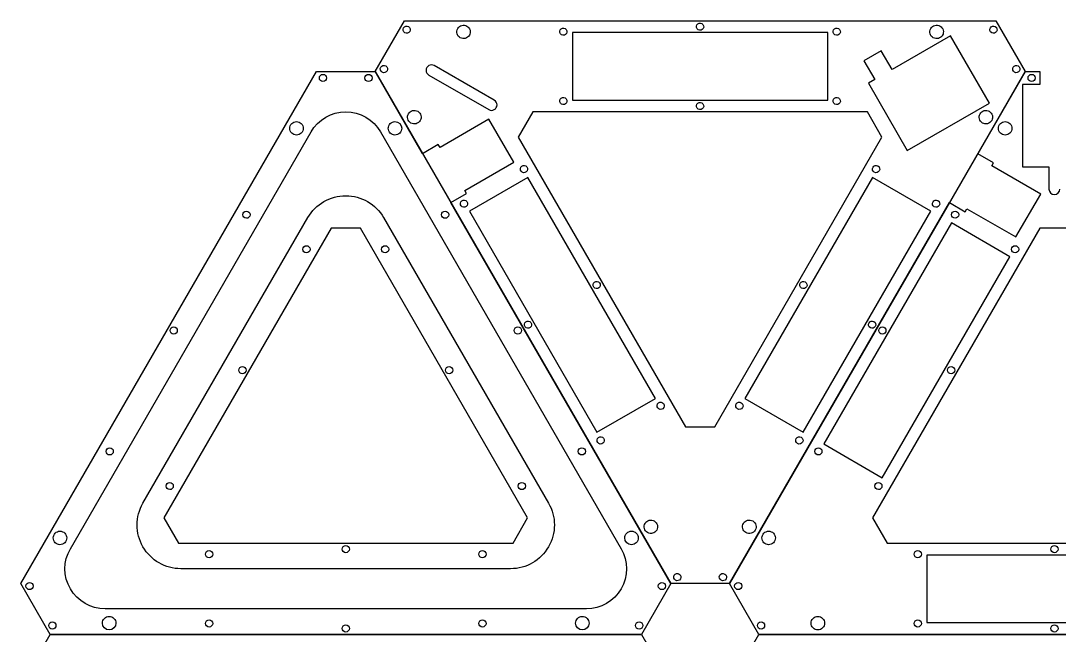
# Model space of a CAD drawing. Extents: x -29 to 538, y 574 to 910.
# Drawn here: x -28.8 to 256, y 741.8 to 910.3 of the extents above; entities that cross this region are included whole.
import ezdxf

# ---------------------------------------------------------------- set-up
doc = ezdxf.new("R2010")
doc.units = 0
doc.layers.get('0').update_dxf_attribs({"linetype": 'CONTINUOUS'})

msp = doc.modelspace()

# ---------------------------------------------------------------- linework, layer by layer
at = {"color": 7}
for p, q in [((68.395292, 896.369014), (76.445292, 910.312023)), ((76.445292, 910.312023), (238.597833, 910.312022)), ((77.555842, 908.735551), (77.555842, 908.735551)), ((93.573493, 908.852377), (93.573493, 908.852377)), ((158.014501, 909.549396), (158.014501, 909.549396)), ((223.319629, 908.852356), (223.319629, 908.852356)), ((238.477271, 908.735523), (238.477271, 908.735523)), ((238.597833, 910.312022), (246.647834, 896.369013)), ((120.529107, 908.16941), (120.529107, 908.16941)), ((192.521562, 907.06202), (122.521561, 907.062021)), ((122.521561, 907.062021), (122.521561, 888.562021)), ((192.521562, 888.56202), (192.521562, 907.06202)), ((195.50402, 908.169368), (195.50402, 908.169368)), ((226.209825, 906.162022), (210.188355, 896.912022)), ((236.859824, 887.715682), (226.209825, 906.162022)), ((207.188357, 902.108173), (202.425217, 899.358173)), ((210.188355, 896.912022), (207.188357, 902.108173)), ((71.305842, 897.910234), (71.305842, 897.910234)), ((101.078853, 888.526542), (84.62437, 898.026542)), ((202.425217, 899.358173), (205.425215, 894.162022)), ((244.727273, 897.910204), (244.727273, 897.910204)), ((-28.780978, 755.940796), (52.295292, 896.369014)), ((52.295292, 896.369014), (68.395292, 896.369014)), ((55.085274, 894.619006), (55.085274, 894.619006)), ((67.585277, 894.619005), (67.585277, 894.619005)), ((68.395292, 896.369014), (149.471563, 755.940795)), ((81.395292, 873.852354), (68.395292, 896.369014)), ((83.12437, 895.428465), (99.578853, 885.928465)), ((83.12437, 895.428465), (83.12437, 895.428465)), ((246.647834, 896.369013), (165.571564, 755.940794)), ((233.647834, 873.852352), (246.647834, 896.369013)), ((246.647834, 896.369013), (250.697832, 896.369014)), ((249.437822, 894.619014), (249.437822, 894.619014)), ((250.697832, 896.369014), (250.697831, 892.869013)), ((205.425215, 894.162022), (203.693165, 893.162023)), ((203.693165, 893.162023), (214.343164, 874.715682)), ((250.697831, 892.869013), (245.947832, 892.869013)), ((245.947832, 892.869013), (245.947834, 870.269017)), ((120.529084, 889.169369), (120.529084, 889.169369)), ((122.521561, 888.562021), (192.521562, 888.56202)), ((195.504031, 889.169388), (195.504031, 889.169388)), ((158.018633, 887.789393), (158.018633, 887.789393)), ((214.343164, 874.715682), (236.859824, 887.715682)), ((80.073493, 885.469691), (80.073493, 885.469691)), ((99.623817, 883.279626), (86.200426, 875.529629)), ((106.423813, 871.501683), (99.623817, 883.279626)), ((111.646568, 885.31202), (107.646568, 878.383817)), ((203.396567, 885.31202), (111.646568, 885.31202)), ((207.396564, 878.383819), (203.396567, 885.31202)), ((236.819633, 885.469668), (236.819633, 885.469668)), ((48.695282, 880.805735), (48.695282, 880.805735)), ((75.695277, 880.805738), (75.695277, 880.805738)), ((243.047895, 880.805855), (243.047895, 880.805855)), ((-15.180346, 765.497783), (50.819009, 879.812019)), ((107.646568, 878.383817), (153.521567, 798.925986)), ((161.521564, 798.925988), (207.396564, 878.383819)), ((85.725421, 876.352356), (81.395292, 873.852354)), ((86.200426, 875.529629), (85.725421, 876.352356)), ((93.000421, 863.751687), (106.423813, 871.501683)), ((237.977961, 871.352352), (233.647834, 873.852352)), ((109.737244, 870.477354), (109.737244, 870.477354)), ((206.29589, 870.477396), (206.29589, 870.477396)), ((237.502961, 870.529628), (237.977961, 871.352352)), ((250.92635, 862.77962), (237.502961, 870.529628)), ((245.947834, 870.269017), (253.19783, 870.269019)), ((253.19783, 870.269019), (253.197833, 864.142984)), ((110.269481, 867.340796), (94.248011, 858.090796)), ((145.269482, 806.719017), (110.269481, 867.340796)), ((204.773647, 867.340793), (169.773647, 806.719014)), ((220.795117, 858.090793), (204.773647, 867.340793)), ((89.145297, 860.428957), (93.475426, 862.928959)), ((93.475426, 862.928959), (93.000421, 863.751687)), ((149.471563, 755.940795), (89.145297, 860.428957)), ((93.282767, 860.977365), (93.282767, 860.977365)), ((165.571564, 755.940794), (225.897829, 860.42895)), ((222.750373, 860.977396), (222.750373, 860.977396)), ((225.897829, 860.42895), (230.227961, 857.928959)), ((244.126346, 851.001688), (250.92635, 862.77962)), ((94.248011, 858.090796), (129.248012, 797.469017)), ((185.795117, 797.469014), (220.795117, 858.090793)), ((230.227961, 857.928959), (230.702961, 858.751683)), ((230.702961, 858.751683), (244.126346, 851.001688)), ((4.738239, 777.997783), (49.952984, 856.312018)), ((34.088972, 857.120004), (34.088972, 857.120004)), ((70.737596, 856.312023), (115.952342, 777.997781)), ((88.581612, 857.120004), (88.581612, 857.120004)), ((226.424352, 854.840914), (191.424352, 794.219136)), ((242.445822, 845.590914), (226.424352, 854.840914)), ((228.441571, 857.12012), (228.441571, 857.12012)), ((56.345292, 853.38382), (10.470292, 773.92599)), ((64.345289, 853.383822), (56.345292, 853.38382)), ((110.220288, 773.925992), (64.345289, 853.383822)), ((250.697899, 853.383931), (204.822899, 773.926101)), ((258.697897, 853.383933), (250.697899, 853.383931)), ((50.543441, 847.62), (50.543441, 847.62)), ((72.127152, 847.620005), (72.127152, 847.620005)), ((244.895975, 847.620004), (244.895975, 847.620004)), ((207.445822, 784.969136), (242.445822, 845.590914)), ((129.675086, 838.70407), (129.675086, 838.70407)), ((186.35599, 838.700476), (186.35599, 838.700476)), ((110.83243, 827.820472), (110.83243, 827.820472)), ((205.202769, 827.824075), (205.202769, 827.824075)), ((14.149087, 825.34311), (14.149087, 825.34311)), ((108.519425, 825.346691), (108.519425, 825.346691)), ((208.501686, 825.343226), (208.501686, 825.343226)), ((32.995856, 814.466692), (32.995856, 814.466692)), ((89.676801, 814.463109), (89.676801, 814.463109)), ((227.348407, 814.466685), (227.348407, 814.466685)), ((129.248012, 797.469017), (145.269482, 806.719017)), ((169.773647, 806.719014), (185.795117, 797.469014)), ((147.224716, 805.547161), (147.224716, 805.547161)), ((168.8084, 805.547159), (168.8084, 805.547159)), ((153.521567, 798.925986), (161.521564, 798.925988)), ((130.77024, 796.047172), (130.77024, 796.047172)), ((185.262883, 796.047159), (185.262883, 796.047159)), ((-3.398489, 792.189796), (-3.398489, 792.189796)), ((126.069066, 792.189799), (126.069066, 792.189799)), ((190.954036, 792.189805), (190.954036, 792.189805)), ((191.424352, 794.219136), (207.445822, 784.969136)), ((13.055985, 782.689801), (13.055985, 782.689801)), ((109.614598, 782.689805), (109.614598, 782.689805)), ((207.408532, 782.689808), (207.408532, 782.689808)), ((4.738239, 777.997783), (4.738239, 777.997783)), ((10.470292, 773.92599), (14.470289, 766.997788)), ((106.220288, 766.997788), (110.220288, 773.925992)), ((144.946564, 773.106226), (144.946564, 773.106226)), ((171.946568, 773.106224), (171.946568, 773.106224)), ((204.822899, 773.926101), (208.822902, 766.997908)), ((-16.177798, 768.442265), (-16.177798, 768.442265)), ((14.470289, 766.997788), (106.220288, 766.997788)), ((140.568379, 768.442266), (140.568379, 768.442266)), ((178.17475, 768.442272), (178.17475, 768.442272)), ((208.822902, 766.997908), (300.572901, 766.997908)), ((23.84782, 763.997789), (23.84782, 763.997789)), ((61.333227, 765.377779), (61.333227, 765.377779)), ((98.822758, 763.99779), (98.822758, 763.99779)), ((218.200371, 763.997782), (218.200371, 763.997782)), ((289.697829, 763.747791), (219.697836, 763.747787)), ((219.697836, 763.747787), (219.697836, 745.247787)), ((255.685761, 765.377782), (255.685761, 765.377782)), ((105.560037, 759.997781), (15.130541, 759.997778)), ((151.766566, 758.548176), (151.766566, 758.548176)), ((164.266568, 758.548175), (164.266568, 758.548175)), ((-20.730978, 741.997786), (-28.780978, 755.940796)), ((-25.375451, 755.256943), (-25.375451, 755.256943)), ((149.471563, 755.940795), (141.421563, 741.997786)), ((148.046032, 755.256941), (148.046032, 755.256941)), ((165.571564, 755.940794), (149.471563, 755.940795)), ((173.621565, 741.997785), (165.571564, 755.940794)), ((168.977111, 755.256954), (168.977111, 755.256954)), ((126.344649, 748.997785), (-5.654058, 748.997777)), ((-19.125443, 744.431633), (-19.125443, 744.431633)), ((-2.677803, 745.059582), (-2.677803, 745.059582)), ((23.847817, 744.997782), (23.847817, 744.997782)), ((61.337351, 743.61778), (61.337351, 743.61778)), ((98.822754, 744.997784), (98.822754, 744.997784)), ((127.068379, 745.059581), (127.068379, 745.059581)), ((141.796028, 744.431637), (141.796028, 744.431637)), ((175.227104, 744.43164), (175.227104, 744.43164)), ((191.674753, 745.059584), (191.674753, 745.059584)), ((218.200373, 744.997784), (218.200373, 744.997784)), ((219.697836, 745.247787), (289.697829, 745.247791)), ((255.689903, 743.617796), (255.689903, 743.617796)), ((-28.780978, 728.054777), (-20.730978, 741.997786)), ((-20.730978, 741.997786), (141.421563, 741.997786)), ((141.421563, 741.997786), (-20.730978, 741.997786)), ((141.421563, 741.997786), (149.471564, 728.054776)), ((165.571201, 728.054986), (173.621201, 741.997995)), ((173.621201, 741.997995), (335.773742, 741.997994)), ((335.774097, 741.997789), (173.621565, 741.997785))]:
    msp.add_line(p, q, dxfattribs=at)
for points in [[(76.203477, 908.373186), (76.476858, 908.846696), (77.082332, 909.008932), (77.555842, 908.735551)], [(77.555842, 908.735551), (78.029352, 908.46217), (78.191588, 907.856696), (77.918207, 907.383186)], [(91.046346, 908.17523), (91.291672, 908.600146), (91.695746, 908.910203), (92.169678, 909.037193)], [(92.169678, 909.037193), (92.64361, 909.164183), (93.148577, 909.097702), (93.573493, 908.852377)], [(93.573493, 908.852377), (93.998409, 908.607052), (94.308466, 908.202977), (94.435456, 907.729045)], [(157.024501, 907.834666), (156.550991, 908.108047), (156.388755, 908.713521), (156.662136, 909.187031)], [(156.662136, 909.187031), (156.935517, 909.660541), (157.540991, 909.822777), (158.014501, 909.549396)], [(158.014501, 909.549396), (158.48801, 909.276015), (158.650247, 908.670541), (158.376866, 908.197031)], [(220.792482, 908.175209), (221.037807, 908.600125), (221.441882, 908.910183), (221.915814, 909.037172)], [(221.915814, 909.037172), (222.389746, 909.164162), (222.894713, 909.097682), (223.319629, 908.852356)], [(223.319629, 908.852356), (223.744545, 908.607031), (224.054602, 908.202957), (224.181592, 907.729025)], [(237.124906, 908.373157), (237.398287, 908.846667), (238.003762, 909.008904), (238.477271, 908.735523)], [(238.477271, 908.735523), (238.950781, 908.462142), (239.113017, 907.856667), (238.839636, 907.383157)], [(76.565842, 907.020821), (76.092332, 907.294202), (75.930096, 907.899676), (76.203477, 908.373186)], [(77.918207, 907.383186), (77.644826, 906.909676), (77.039352, 906.74744), (76.565842, 907.020821)], [(90.861531, 906.771415), (90.734541, 907.245347), (90.801021, 907.750314), (91.046346, 908.17523)], [(91.723493, 905.648083), (91.298577, 905.893408), (90.98852, 906.297483), (90.861531, 906.771415)], [(94.25064, 906.32523), (93.739777, 905.440389), (92.608335, 905.13722), (91.723493, 905.648083)], [(94.435456, 907.729045), (94.562446, 907.255113), (94.495966, 906.750146), (94.25064, 906.32523)], [(119.539107, 906.45468), (119.065597, 906.728061), (118.903361, 907.333535), (119.176742, 907.807045)], [(119.176742, 907.807045), (119.450123, 908.280554), (120.055597, 908.442791), (120.529107, 908.16941)], [(120.891472, 906.817045), (120.618091, 906.343535), (120.012617, 906.181299), (119.539107, 906.45468)], [(120.529107, 908.16941), (121.002617, 907.896029), (121.164853, 907.290554), (120.891472, 906.817045)], [(158.376866, 908.197031), (158.103485, 907.723521), (157.49801, 907.561285), (157.024501, 907.834666)], [(194.51402, 906.454638), (194.04051, 906.728019), (193.878274, 907.333493), (194.151655, 907.807003)], [(194.151655, 907.807003), (194.425036, 908.280512), (195.03051, 908.442749), (195.50402, 908.169368)], [(195.866385, 906.817003), (195.593004, 906.343493), (194.98753, 906.181257), (194.51402, 906.454638)], [(195.50402, 908.169368), (195.97753, 907.895987), (196.139766, 907.290512), (195.866385, 906.817003)], [(220.607666, 906.771394), (220.480677, 907.245326), (220.547157, 907.750294), (220.792482, 908.175209)], [(221.469629, 905.648062), (221.044713, 905.893388), (220.734656, 906.297462), (220.607666, 906.771394)], [(223.996776, 906.325209), (223.751451, 905.900294), (223.347376, 905.590236), (222.873444, 905.463247)], [(224.181592, 907.729025), (224.308582, 907.255093), (224.242101, 906.750125), (223.996776, 906.325209)], [(237.487271, 907.020792), (237.013761, 907.294173), (236.851525, 907.899648), (237.124906, 908.373157)], [(238.839636, 907.383157), (238.566255, 906.909648), (237.960781, 906.747411), (237.487271, 907.020792)], [(222.873444, 905.463247), (222.399512, 905.336257), (221.894545, 905.402737), (221.469629, 905.648062)], [(70.315842, 896.195503), (69.842332, 896.468884), (69.680096, 897.074359), (69.953477, 897.547868)], [(69.953477, 897.547868), (70.226858, 898.021378), (70.832332, 898.183614), (71.305842, 897.910234)], [(71.305842, 897.910234), (71.779352, 897.636853), (71.941588, 897.031378), (71.668207, 896.557868)], [(83.12437, 898.026542), (82.660269, 897.758592), (82.37437, 897.263402), (82.37437, 896.727503)], [(84.62437, 898.026542), (84.160269, 898.294491), (83.588472, 898.294491), (83.12437, 898.026542)], [(243.737273, 896.195474), (243.263764, 896.468855), (243.101527, 897.074329), (243.374908, 897.547839)], [(243.374908, 897.547839), (243.648289, 898.021348), (244.253764, 898.183585), (244.727273, 897.910204)], [(244.727273, 897.910204), (245.200783, 897.636823), (245.363019, 897.031348), (245.089638, 896.557839)], [(53.105275, 894.619006), (53.105274, 894.881572), (53.209578, 895.133384), (53.395241, 895.319046)], [(53.395242, 893.91897), (53.20958, 894.10463), (53.105275, 894.356441), (53.105275, 894.619006)], [(53.395241, 895.319046), (53.580903, 895.504707), (53.832715, 895.60901), (54.095281, 895.609008)], [(54.095281, 895.609008), (54.642041, 895.609004), (55.085275, 895.165766), (55.085274, 894.619006)], [(55.085274, 894.619006), (55.085273, 894.072248), (54.64204, 893.629012), (54.095281, 893.629008)], [(65.605277, 894.619005), (65.605276, 894.881571), (65.70958, 895.133383), (65.895243, 895.319044)], [(65.895244, 893.918968), (65.709582, 894.104629), (65.605277, 894.35644), (65.605277, 894.619005)], [(65.895243, 895.319044), (66.080905, 895.504706), (66.332718, 895.609009), (66.595283, 895.609007)], [(66.595283, 895.609007), (67.142043, 895.609003), (67.585277, 895.165765), (67.585277, 894.619005)], [(67.585277, 894.619005), (67.585275, 894.072247), (67.142042, 893.629011), (66.595284, 893.629007)], [(71.668207, 896.557868), (71.394826, 896.084359), (70.789352, 895.922122), (70.315842, 896.195503)], [(82.37437, 896.727503), (82.37437, 896.191605), (82.660269, 895.696415), (83.12437, 895.428465)], [(245.089638, 896.557839), (244.816258, 896.084329), (244.210783, 895.922093), (243.737273, 896.195474)], [(247.457822, 894.619013), (247.457821, 894.881579), (247.562123, 895.13339), (247.747783, 895.319053)], [(248.447815, 893.629012), (247.901056, 893.629016), (247.457821, 894.072254), (247.457822, 894.619013)], [(247.747783, 895.319053), (247.933444, 895.504715), (248.185255, 895.60902), (248.44782, 895.60902)], [(248.44782, 895.60902), (248.710386, 895.609021), (248.962198, 895.504717), (249.147859, 895.319054)], [(249.437822, 894.619014), (249.437823, 894.356448), (249.333519, 894.104636), (249.147856, 893.918974)], [(249.147859, 895.319054), (249.333521, 895.133392), (249.437824, 894.881579), (249.437822, 894.619014)], [(54.095281, 893.629008), (53.832716, 893.629007), (53.580904, 893.733309), (53.395242, 893.91897)], [(66.595284, 893.629007), (66.332718, 893.629005), (66.080907, 893.733308), (65.895244, 893.918968)], [(249.147856, 893.918974), (248.962194, 893.733313), (248.710381, 893.62901), (248.447815, 893.629012)], [(119.539084, 887.454639), (119.065574, 887.72802), (118.903337, 888.333494), (119.176718, 888.807004)], [(119.176718, 888.807004), (119.450099, 889.280513), (120.055574, 889.44275), (120.529084, 889.169369)], [(120.529084, 889.169369), (121.002593, 888.895988), (121.16483, 888.290513), (120.891449, 887.817004)], [(194.514031, 887.454657), (194.040521, 887.728038), (193.878285, 888.333513), (194.151666, 888.807022)], [(194.151666, 888.807022), (194.425047, 889.280532), (195.030522, 889.442769), (195.504031, 889.169388)], [(195.504031, 889.169388), (195.977541, 888.896007), (196.139777, 888.290532), (195.866396, 887.817022)], [(78.669678, 885.654507), (79.14361, 885.781497), (79.648577, 885.715016), (80.073493, 885.469691)], [(99.578853, 885.928465), (100.042955, 885.660516), (100.614751, 885.660516), (101.078853, 885.928465)], [(101.828853, 887.227503), (101.828853, 887.763402), (101.542955, 888.258592), (101.078853, 888.526542)], [(101.078853, 885.928465), (101.542955, 886.196415), (101.828853, 886.691605), (101.828853, 887.227503)], [(120.891449, 887.817004), (120.618068, 887.343494), (120.012593, 887.181258), (119.539084, 887.454639)], [(157.028633, 886.074662), (156.555123, 886.348043), (156.392886, 886.953518), (156.666267, 887.427027)], [(156.666267, 887.427027), (156.939648, 887.900537), (157.545123, 888.062774), (158.018633, 887.789393)], [(158.380998, 886.437027), (158.107617, 885.963518), (157.502142, 885.801281), (157.028633, 886.074662)], [(158.018633, 887.789393), (158.492142, 887.516012), (158.654379, 886.910537), (158.380998, 886.437027)], [(195.866396, 887.817022), (195.593015, 887.343513), (194.987541, 887.181276), (194.514031, 887.454657)], [(235.415817, 885.654484), (235.889749, 885.781474), (236.394717, 885.714994), (236.819633, 885.469668)], [(50.819009, 879.812019), (52.78397, 883.215431), (56.415367, 885.312019), (60.345289, 885.312019)], [(60.345289, 885.312019), (64.27521, 885.312019), (67.906608, 883.215431), (69.871569, 879.812019)], [(77.361531, 883.388729), (77.234541, 883.862661), (77.301021, 884.367628), (77.546346, 884.792544)], [(78.223493, 882.265397), (77.798577, 882.510722), (77.48852, 882.914797), (77.361531, 883.388729)], [(77.546346, 884.792544), (77.791672, 885.21746), (78.195746, 885.527517), (78.669678, 885.654507)], [(80.75064, 882.942544), (80.505315, 882.517628), (80.101241, 882.207571), (79.627309, 882.080581)], [(80.073493, 885.469691), (80.498409, 885.224366), (80.808466, 884.820291), (80.935456, 884.346359)], [(80.935456, 884.346359), (81.062446, 883.872427), (80.995966, 883.36746), (80.75064, 882.942544)], [(234.10767, 883.388706), (233.98068, 883.862638), (234.04716, 884.367606), (234.292486, 884.792521)], [(234.969633, 882.265374), (234.544717, 882.5107), (234.23466, 882.914774), (234.10767, 883.388706)], [(234.292486, 884.792521), (234.537811, 885.217437), (234.941885, 885.527495), (235.415817, 885.654484)], [(237.49678, 882.942521), (237.251454, 882.517606), (236.84738, 882.207548), (236.373448, 882.080559)], [(236.819633, 885.469668), (237.244548, 885.224343), (237.554606, 884.820269), (237.681595, 884.346337)], [(237.681595, 884.346337), (237.808585, 883.872405), (237.742105, 883.367437), (237.49678, 882.942521)], [(45.537128, 879.497588), (45.190186, 879.844531), (44.995276, 880.315087), (44.995277, 880.805738)], [(44.995277, 880.805738), (44.995277, 881.29639), (45.190187, 881.766945), (45.53713, 882.113888)], [(45.53713, 882.113888), (45.884074, 882.460831), (46.35463, 882.65574), (46.845281, 882.655739)], [(46.845281, 882.655739), (47.335932, 882.65574), (47.806488, 882.460829), (48.153431, 882.113886)], [(48.695282, 880.805735), (48.695282, 880.315084), (48.500372, 879.844528), (48.153429, 879.497585)], [(48.153431, 882.113886), (48.500373, 881.766943), (48.695283, 881.296387), (48.695282, 880.805735)], [(72.537132, 879.497586), (72.190189, 879.844529), (71.995279, 880.315085), (71.99528, 880.805736)], [(71.99528, 880.805736), (71.99528, 881.296388), (72.190191, 881.766943), (72.537134, 882.113886)], [(72.537134, 882.113886), (72.884077, 882.460828), (73.354633, 882.655738), (73.845285, 882.655737)], [(73.845285, 882.655737), (74.867008, 882.655733), (75.695276, 881.827462), (75.695277, 880.805738)], [(75.695277, 880.805738), (75.695279, 880.315087), (75.50037, 879.844532), (75.153428, 879.497588)], [(79.627309, 882.080581), (79.153377, 881.953592), (78.648409, 882.020072), (78.223493, 882.265397)], [(236.373448, 882.080559), (235.899516, 881.953569), (235.394548, 882.020049), (234.969633, 882.265374)], [(239.889741, 879.497707), (239.542798, 879.844651), (239.347888, 880.315206), (239.34789, 880.805858)], [(239.34789, 880.805858), (239.347889, 881.296509), (239.5428, 881.767065), (239.889743, 882.114008)], [(239.889743, 882.114008), (240.236686, 882.46095), (240.707242, 882.65586), (241.197894, 882.655859)], [(241.197894, 882.655859), (241.688545, 882.655859), (242.159101, 882.460949), (242.506043, 882.114005)], [(243.047895, 880.805855), (243.047895, 880.315203), (242.852984, 879.844648), (242.506041, 879.497705)], [(242.506043, 882.114005), (242.852986, 881.767062), (243.047896, 881.296506), (243.047895, 880.805855)], [(46.845278, 878.955734), (46.354627, 878.955734), (45.884071, 879.150644), (45.537128, 879.497588)], [(48.153429, 879.497585), (47.806485, 879.150643), (47.335929, 878.955733), (46.845278, 878.955734)], [(69.871569, 879.812019), (69.871569, 879.812019), (135.870929, 765.497786), (135.870929, 765.497786)], [(73.845282, 878.955732), (73.35463, 878.955732), (72.884075, 879.150642), (72.537132, 879.497586)], [(75.153428, 879.497588), (74.806487, 879.150645), (74.335932, 878.955733), (73.845282, 878.955732)], [(241.197891, 878.955854), (240.707239, 878.955853), (240.236684, 879.150764), (239.889741, 879.497707)], [(242.506041, 879.497705), (242.159098, 879.150763), (241.688542, 878.955853), (241.197891, 878.955854)], [(108.747244, 868.762623), (108.273734, 869.036004), (108.111497, 869.641479), (108.384878, 870.114989)], [(108.384878, 870.114989), (108.658259, 870.588498), (109.263734, 870.750735), (109.737244, 870.477354)], [(110.099609, 869.124989), (109.826228, 868.651479), (109.220753, 868.489242), (108.747244, 868.762623)], [(109.737244, 870.477354), (110.210753, 870.203973), (110.37299, 869.598498), (110.099609, 869.124989)], [(205.30589, 868.762666), (204.832381, 869.036047), (204.670144, 869.641521), (204.943525, 870.115031)], [(204.943525, 870.115031), (205.216906, 870.588541), (205.822381, 870.750777), (206.29589, 870.477396)], [(206.658256, 869.125031), (206.384875, 868.651521), (205.7794, 868.489285), (205.30589, 868.762666)], [(206.29589, 870.477396), (206.7694, 870.204015), (206.931636, 869.598541), (206.658256, 869.125031)], [(253.197833, 864.142984), (253.199401, 863.315668), (253.870514, 862.645825), (254.697832, 862.645826)], [(254.697832, 862.645826), (255.52515, 862.645827), (256.196262, 863.315671), (256.197828, 864.142987)], [(49.952984, 856.312018), (52.096576, 860.024833), (56.058101, 862.312022), (60.345289, 862.312023)], [(60.345289, 862.312023), (64.632477, 862.312024), (68.594002, 860.024837), (70.737596, 856.312023)], [(92.292767, 859.262634), (91.819257, 859.536015), (91.657021, 860.14149), (91.930402, 860.615)], [(91.930402, 860.615), (92.203783, 861.088509), (92.809257, 861.250746), (93.282767, 860.977365)], [(93.282767, 860.977365), (93.756277, 860.703984), (93.918513, 860.098509), (93.645132, 859.625)], [(221.760373, 859.262666), (221.286863, 859.536047), (221.124627, 860.141521), (221.398008, 860.615031)], [(221.398008, 860.615031), (221.671389, 861.088541), (222.276863, 861.250777), (222.750373, 860.977396)], [(222.750373, 860.977396), (223.223883, 860.704015), (223.386119, 860.098541), (223.112738, 859.625031)], [(32.108972, 857.120004), (32.108973, 857.666762), (32.552207, 858.109998), (33.098965, 858.110002)], [(33.098965, 858.110002), (33.36153, 858.110004), (33.613342, 858.005701), (33.799005, 857.820041)], [(33.799005, 857.820041), (33.984667, 857.63438), (34.088971, 857.382569), (34.088972, 857.120004)], [(86.601612, 857.120004), (86.601616, 857.666764), (87.044854, 858.109998), (87.591613, 858.109997)], [(87.591613, 858.109997), (88.138372, 858.109996), (88.581608, 857.666763), (88.581612, 857.120004)], [(93.645132, 859.625), (93.371751, 859.15149), (92.766277, 858.989253), (92.292767, 859.262634)], [(223.112738, 859.625031), (222.839357, 859.151521), (222.233883, 858.989285), (221.760373, 859.262666)], [(226.461571, 857.12012), (226.461569, 857.382685), (226.565872, 857.634497), (226.751532, 857.820159)], [(226.751532, 857.820159), (226.937193, 858.005822), (227.189004, 858.110126), (227.451569, 858.110127)], [(227.451569, 858.110127), (227.714135, 858.110127), (227.965947, 858.005823), (228.151608, 857.820161)], [(228.151608, 857.820161), (228.33727, 857.634498), (228.441573, 857.382686), (228.441571, 857.12012)], [(33.098965, 856.130002), (32.552206, 856.130006), (32.108971, 856.573244), (32.108972, 857.120004)], [(33.799006, 856.419965), (33.613343, 856.234303), (33.361531, 856.13), (33.098965, 856.130002)], [(34.088972, 857.120004), (34.088972, 856.857438), (33.984668, 856.605626), (33.799006, 856.419965)], [(86.891574, 856.419963), (86.705913, 856.605626), (86.60161, 856.857438), (86.601612, 857.120004)], [(87.591614, 856.129997), (87.329048, 856.129997), (87.077236, 856.234301), (86.891574, 856.419963)], [(88.29165, 856.419965), (88.10599, 856.234302), (87.854179, 856.129998), (87.591614, 856.129997)], [(88.581612, 857.120004), (88.581613, 856.857439), (88.477311, 856.605627), (88.29165, 856.419965)], [(227.451569, 856.130127), (226.904811, 856.130128), (226.461575, 856.573361), (226.461571, 857.12012)], [(228.441571, 857.12012), (228.441567, 856.57336), (227.998329, 856.130126), (227.451569, 856.130127)], [(48.563441, 847.62), (48.563439, 847.882565), (48.667742, 848.134377), (48.853402, 848.320039)], [(49.553434, 846.629999), (49.006675, 846.630002), (48.56344, 847.07324), (48.563441, 847.62)], [(48.853402, 848.320039), (49.039063, 848.505702), (49.290874, 848.610006), (49.553439, 848.610007)], [(50.253475, 846.919961), (50.067813, 846.734299), (49.816, 846.629997), (49.553434, 846.629999)], [(49.553439, 848.610007), (49.816005, 848.610007), (50.067817, 848.505703), (50.253478, 848.320041)], [(50.543441, 847.62), (50.543441, 847.357434), (50.439138, 847.105623), (50.253475, 846.919961)], [(50.253478, 848.320041), (50.43914, 848.134378), (50.543443, 847.882566), (50.543441, 847.62)], [(71.137146, 846.630003), (70.590386, 846.630007), (70.147152, 847.073245), (70.147153, 847.620005)], [(70.147153, 847.620005), (70.147154, 848.166763), (70.590387, 848.609999), (71.137146, 848.610003)], [(71.137146, 848.610003), (71.399711, 848.610005), (71.651523, 848.505703), (71.837185, 848.320042)], [(71.837186, 846.919966), (71.651524, 846.734304), (71.399712, 846.630002), (71.137146, 846.630003)], [(71.837185, 848.320042), (72.022848, 848.134381), (72.127152, 847.88257), (72.127152, 847.620005)], [(72.127152, 847.620005), (72.127153, 847.357439), (72.022849, 847.105628), (71.837186, 846.919966)], [(242.915975, 847.620004), (242.915975, 847.882569), (243.020279, 848.134381), (243.205941, 848.320043)], [(243.205943, 846.919967), (243.02028, 847.105628), (242.915976, 847.357438), (242.915975, 847.620004)], [(243.205941, 848.320043), (243.391604, 848.505704), (243.643416, 848.610007), (243.905982, 848.610005)], [(243.905982, 846.630006), (243.643417, 846.630004), (243.391605, 846.734306), (243.205943, 846.919967)], [(243.905982, 848.610005), (244.452742, 848.610002), (244.895976, 848.166764), (244.895975, 847.620004)], [(244.895975, 847.620004), (244.895974, 847.073245), (244.45274, 846.63001), (243.905982, 846.630006)], [(128.685086, 836.989339), (128.211576, 837.26272), (128.04934, 837.868195), (128.322721, 838.341704)], [(128.322721, 838.341704), (128.596102, 838.815214), (129.201576, 838.977451), (129.675086, 838.70407)], [(130.037451, 837.351704), (129.76407, 836.878195), (129.158596, 836.715958), (128.685086, 836.989339)], [(129.675086, 838.70407), (130.148596, 838.430689), (130.310832, 837.825214), (130.037451, 837.351704)], [(185.36599, 836.985746), (184.892481, 837.259127), (184.730244, 837.864601), (185.003625, 838.338111)], [(185.003625, 838.338111), (185.277006, 838.811621), (185.882481, 838.973857), (186.35599, 838.700476)], [(186.718355, 837.348111), (186.444974, 836.874601), (185.8395, 836.712365), (185.36599, 836.985746)], [(186.35599, 838.700476), (186.8295, 838.427095), (186.991736, 837.821621), (186.718355, 837.348111)], [(12.169087, 825.34311), (12.169087, 825.605676), (12.273391, 825.857487), (12.459053, 826.043149)], [(12.459053, 826.043149), (12.644716, 826.228811), (12.896528, 826.333113), (13.159094, 826.333112)], [(13.159094, 826.333112), (13.705854, 826.333108), (14.149088, 825.88987), (14.149087, 825.34311)], [(106.539425, 825.34669), (106.539426, 825.893449), (106.98266, 826.336685), (107.529418, 826.336688)], [(107.529418, 826.336688), (107.791984, 826.33669), (108.043795, 826.232388), (108.229458, 826.046727)], [(108.229458, 826.046727), (108.41512, 825.861067), (108.519425, 825.609256), (108.519425, 825.346691)], [(109.84243, 826.105742), (109.36892, 826.379123), (109.206684, 826.984597), (109.480065, 827.458107)], [(109.480065, 827.458107), (109.753446, 827.931617), (110.35892, 828.093853), (110.83243, 827.820472)], [(111.194795, 826.468107), (110.921414, 825.994597), (110.31594, 825.832361), (109.84243, 826.105742)], [(110.83243, 827.820472), (111.30594, 827.547091), (111.468176, 826.941617), (111.194795, 826.468107)], [(204.212769, 826.109345), (203.73926, 826.382726), (203.577023, 826.9882), (203.850404, 827.46171)], [(203.850404, 827.46171), (204.123785, 827.93522), (204.72926, 828.097456), (205.202769, 827.824075)], [(205.565135, 826.47171), (205.291754, 825.9982), (204.686279, 825.835964), (204.212769, 826.109345)], [(205.202769, 827.824075), (205.676279, 827.550694), (205.838516, 826.94522), (205.565135, 826.47171)], [(206.521686, 825.343226), (206.521686, 825.605792), (206.62599, 825.857603), (206.811652, 826.043265)], [(206.811652, 826.043265), (206.997315, 826.228927), (207.249127, 826.333229), (207.511693, 826.333228)], [(207.511693, 826.333228), (208.058453, 826.333224), (208.501687, 825.889986), (208.501686, 825.343226)], [(12.459055, 824.643073), (12.273392, 824.828734), (12.169088, 825.080545), (12.169087, 825.34311)], [(13.159094, 824.353112), (12.896529, 824.35311), (12.644717, 824.457412), (12.459055, 824.643073)], [(14.149087, 825.34311), (14.149086, 824.796352), (13.705852, 824.353116), (13.159094, 824.353112)], [(107.529419, 824.356689), (106.982659, 824.356693), (106.539425, 824.799931), (106.539425, 825.34669)], [(108.229459, 824.646651), (108.043797, 824.46099), (107.791984, 824.356687), (107.529419, 824.356689)], [(108.519425, 825.346691), (108.519426, 825.084125), (108.415122, 824.832313), (108.229459, 824.646651)], [(206.811654, 824.643189), (206.625991, 824.82885), (206.521687, 825.080661), (206.521686, 825.343226)], [(207.511693, 824.353228), (207.249128, 824.353226), (206.997316, 824.457528), (206.811654, 824.643189)], [(208.501686, 825.343226), (208.501685, 824.796468), (208.058451, 824.353232), (207.511693, 824.353228)], [(31.015856, 814.466691), (31.015856, 814.729257), (31.12016, 814.981069), (31.305822, 815.166731)], [(31.305822, 815.166731), (31.491485, 815.352392), (31.743297, 815.456695), (32.005863, 815.456693)], [(32.005863, 815.456693), (32.552623, 815.456689), (32.995857, 815.013451), (32.995856, 814.466692)], [(87.696802, 814.463109), (87.6968, 814.725674), (87.801102, 814.977486), (87.986763, 815.163148)], [(87.986763, 815.163148), (88.172424, 815.348811), (88.424235, 815.453115), (88.6868, 815.453116)], [(88.6868, 815.453116), (88.949365, 815.453116), (89.201177, 815.348812), (89.386839, 815.16315)], [(89.386839, 815.16315), (89.572501, 814.977487), (89.676803, 814.725675), (89.676801, 814.463109)], [(225.368408, 814.466685), (225.368407, 814.729251), (225.472711, 814.981063), (225.658374, 815.166724)], [(225.658374, 815.166724), (225.844036, 815.352386), (226.095848, 815.456688), (226.358414, 815.456687)], [(226.358414, 815.456687), (226.905174, 815.456683), (227.348408, 815.013445), (227.348407, 814.466685)], [(31.305824, 813.766655), (31.120161, 813.952315), (31.015857, 814.204126), (31.015856, 814.466691)], [(32.005863, 813.476693), (31.743298, 813.476692), (31.491486, 813.580994), (31.305824, 813.766655)], [(32.995856, 814.466692), (32.995855, 813.919933), (32.552622, 813.476697), (32.005863, 813.476693)], [(88.6868, 813.473116), (88.140041, 813.473117), (87.696806, 813.91635), (87.696802, 814.463109)], [(89.676801, 814.463109), (89.676798, 813.916349), (89.23356, 813.473115), (88.6868, 813.473116)], [(225.658375, 813.766648), (225.472713, 813.952309), (225.368408, 814.20412), (225.368408, 814.466685)], [(226.358414, 813.476687), (226.095849, 813.476685), (225.844037, 813.580987), (225.658375, 813.766648)], [(227.348407, 814.466685), (227.348406, 813.919927), (226.905173, 813.476691), (226.358414, 813.476687)], [(146.234716, 803.832431), (145.761206, 804.105812), (145.59897, 804.711286), (145.872351, 805.184796)], [(145.872351, 805.184796), (146.145732, 805.658306), (146.751207, 805.820542), (147.224716, 805.547161)], [(147.587081, 804.194796), (147.3137, 803.721286), (146.708226, 803.55905), (146.234716, 803.832431)], [(147.224716, 805.547161), (147.698226, 805.27378), (147.860462, 804.668306), (147.587081, 804.194796)], [(167.8184, 803.832428), (167.344891, 804.105809), (167.182654, 804.711284), (167.456035, 805.184793)], [(167.456035, 805.184793), (167.729416, 805.658303), (168.334891, 805.82054), (168.8084, 805.547159)], [(169.170766, 804.194793), (168.897385, 803.721284), (168.29191, 803.559047), (167.8184, 803.832428)], [(168.8084, 805.547159), (169.28191, 805.273778), (169.444146, 804.668303), (169.170766, 804.194793)], [(129.78024, 794.332442), (129.30673, 794.605823), (129.144494, 795.211297), (129.417875, 795.684807)], [(129.417875, 795.684807), (129.691256, 796.158317), (130.29673, 796.320553), (130.77024, 796.047172)], [(131.132605, 794.694807), (130.859224, 794.221297), (130.25375, 794.059061), (129.78024, 794.332442)], [(130.77024, 796.047172), (131.24375, 795.773791), (131.405986, 795.168317), (131.132605, 794.694807)], [(184.272883, 794.332428), (183.799373, 794.605809), (183.637137, 795.211284), (183.910518, 795.684793)], [(183.910518, 795.684793), (184.183899, 796.158303), (184.789373, 796.32054), (185.262883, 796.047159)], [(185.625248, 794.694793), (185.351867, 794.221284), (184.746393, 794.059047), (184.272883, 794.332428)], [(185.262883, 796.047159), (185.736393, 795.773778), (185.898629, 795.168303), (185.625248, 794.694793)], [(-5.378489, 792.189796), (-5.378491, 792.452361), (-5.274189, 792.704173), (-5.088528, 792.889835)], [(-4.388491, 791.199803), (-4.935249, 791.199804), (-5.378485, 791.643038), (-5.378489, 792.189796)], [(-5.088528, 792.889835), (-4.902867, 793.075498), (-4.651056, 793.179802), (-4.388491, 793.179803)], [(-4.388491, 793.179803), (-4.125925, 793.179803), (-3.874114, 793.075499), (-3.688452, 792.889837)], [(-3.398489, 792.189796), (-3.398493, 791.643036), (-3.841731, 791.199802), (-4.388491, 791.199803)], [(-3.688452, 792.889837), (-3.50279, 792.704174), (-3.398488, 792.452362), (-3.398489, 792.189796)], [(124.089066, 792.189799), (124.089065, 792.452365), (124.193369, 792.704177), (124.379032, 792.889838)], [(124.379033, 791.489762), (124.193371, 791.675423), (124.089066, 791.927234), (124.089066, 792.189799)], [(124.379032, 792.889838), (124.564694, 793.0755), (124.816507, 793.179803), (125.079072, 793.179801)], [(125.079072, 793.179801), (125.625832, 793.179797), (126.069066, 792.736559), (126.069066, 792.189799)], [(126.069066, 792.189799), (126.069064, 791.643041), (125.625831, 791.199805), (125.079073, 791.199801)], [(188.974036, 792.189805), (188.974036, 792.45237), (189.07834, 792.704182), (189.264002, 792.889844)], [(189.264004, 791.489768), (189.078341, 791.675429), (188.974037, 791.927239), (188.974036, 792.189805)], [(189.264002, 792.889844), (189.449665, 793.075505), (189.701477, 793.179808), (189.964043, 793.179806)], [(189.964043, 793.179806), (190.510803, 793.179803), (190.954037, 792.736565), (190.954036, 792.189805)], [(190.954036, 792.189805), (190.954035, 791.643046), (190.510801, 791.19981), (189.964043, 791.199807)], [(125.079073, 791.199801), (124.816507, 791.199799), (124.564696, 791.304102), (124.379033, 791.489762)], [(189.964043, 791.199807), (189.701478, 791.199805), (189.449666, 791.304107), (189.264004, 791.489768)], [(11.075985, 782.689801), (11.075986, 783.23656), (11.519219, 783.679795), (12.065978, 783.679799)], [(12.065978, 783.679799), (12.328543, 783.679801), (12.580355, 783.575499), (12.766017, 783.389838)], [(12.766017, 783.389838), (12.95168, 783.204177), (13.055984, 782.952366), (13.055985, 782.689801)], [(107.634598, 782.689805), (107.634602, 783.236565), (108.07784, 783.679799), (108.6246, 783.679798)], [(108.6246, 783.679798), (109.171358, 783.679797), (109.614594, 783.236564), (109.614598, 782.689805)], [(205.428533, 782.689808), (205.428534, 783.236567), (205.871767, 783.679802), (206.418526, 783.679806)], [(206.418526, 783.679806), (206.681091, 783.679808), (206.932903, 783.575506), (207.118565, 783.389845)], [(207.118565, 783.389845), (207.304227, 783.204184), (207.408532, 782.952374), (207.408532, 782.689808)], [(12.065978, 781.699799), (11.519218, 781.699803), (11.075984, 782.143041), (11.075985, 782.689801)], [(12.766019, 781.989762), (12.580356, 781.8041), (12.328544, 781.699798), (12.065978, 781.699799)], [(13.055985, 782.689801), (13.055985, 782.427235), (12.951681, 782.175424), (12.766019, 781.989762)], [(107.924561, 781.989764), (107.738899, 782.175427), (107.634596, 782.427239), (107.634598, 782.689805)], [(108.6246, 781.699798), (108.362034, 781.699798), (108.110222, 781.804102), (107.924561, 781.989764)], [(109.324637, 781.989766), (109.138976, 781.804103), (108.887165, 781.699799), (108.6246, 781.699798)], [(109.614598, 782.689805), (109.6146, 782.42724), (109.510297, 782.175428), (109.324637, 781.989766)], [(206.418526, 781.699807), (205.871766, 781.69981), (205.428532, 782.143048), (205.428533, 782.689808)], [(207.118566, 781.989769), (206.932904, 781.804108), (206.681091, 781.699805), (206.418526, 781.699807)], [(207.408532, 782.689808), (207.408533, 782.427243), (207.304229, 782.175431), (207.118566, 781.989769)], [(4.738235, 765.997781), (2.594642, 769.710595), (2.594643, 774.28497), (4.738239, 777.997783)], [(115.952342, 777.997781), (118.095936, 774.284968), (118.095936, 769.710594), (115.952343, 765.997781)], [(142.234601, 771.025264), (142.107612, 771.499196), (142.174092, 772.004163), (142.419417, 772.429079)], [(142.419417, 772.429079), (142.664742, 772.853995), (143.068817, 773.164052), (143.542749, 773.291042)], [(143.542749, 773.291042), (144.016681, 773.418031), (144.521648, 773.351551), (144.946564, 773.106226)], [(144.946564, 773.106226), (145.37148, 772.860901), (145.681537, 772.456826), (145.808527, 771.982894)], [(145.808527, 771.982894), (145.935517, 771.508962), (145.869036, 771.003995), (145.623711, 770.579079)], [(169.234605, 771.025262), (169.107615, 771.499194), (169.174095, 772.004161), (169.419421, 772.429077)], [(169.419421, 772.429077), (169.664746, 772.853993), (170.06882, 773.16405), (170.542752, 773.29104)], [(170.542752, 773.29104), (171.016684, 773.418029), (171.521652, 773.351549), (171.946568, 773.106224)], [(171.946568, 773.106224), (172.371483, 772.860899), (172.681541, 772.456824), (172.80853, 771.982892)], [(172.80853, 771.982892), (172.93552, 771.50896), (172.86904, 771.003993), (172.623715, 770.579077)], [(-19.877803, 768.442268), (-19.877803, 768.932919), (-19.682893, 769.403475), (-19.33595, 769.750417)], [(-19.33595, 769.750417), (-18.989006, 770.09736), (-18.51845, 770.29227), (-18.027799, 770.292269)], [(-18.027799, 770.292269), (-17.537148, 770.292269), (-17.066592, 770.097358), (-16.719649, 769.750415)], [(-16.719649, 769.750415), (-16.372707, 769.403472), (-16.177797, 768.932916), (-16.177798, 768.442265)], [(136.868382, 768.442264), (136.868381, 768.932915), (137.063289, 769.403471), (137.410231, 769.750414)], [(137.410231, 769.750414), (137.757172, 770.097358), (138.227727, 770.292269), (138.718378, 770.292271)], [(138.718378, 770.292271), (139.209029, 770.292271), (139.679585, 770.09736), (140.026527, 769.750417)], [(140.026527, 769.750417), (140.37347, 769.403474), (140.56838, 768.932918), (140.568379, 768.442266)], [(143.096564, 769.901932), (142.671648, 770.147257), (142.361591, 770.551332), (142.234601, 771.025264)], [(145.623711, 770.579079), (145.112848, 769.694238), (143.981405, 769.391069), (143.096564, 769.901932)], [(170.096568, 769.90193), (169.671652, 770.147255), (169.361595, 770.55133), (169.234605, 771.025262)], [(172.623715, 770.579077), (172.112851, 769.694235), (170.981409, 769.391066), (170.096568, 769.90193)], [(174.474745, 768.442275), (174.474744, 768.932926), (174.669655, 769.403482), (175.016598, 769.750424)], [(175.016598, 769.750424), (175.363541, 770.097367), (175.834097, 770.292277), (176.324749, 770.292276)], [(176.324749, 770.292276), (176.8154, 770.292276), (177.285956, 770.097365), (177.632898, 769.750422)], [(177.632898, 769.750422), (177.979841, 769.403479), (178.174751, 768.932923), (178.17475, 768.442272)], [(-19.335952, 767.134117), (-19.682894, 767.48106), (-19.877804, 767.951616), (-19.877803, 768.442268)], [(-18.027802, 766.592263), (-18.518453, 766.592263), (-18.989009, 766.787174), (-19.335952, 767.134117)], [(-16.719651, 767.134115), (-17.066595, 766.787172), (-17.537151, 766.592262), (-18.027802, 766.592263)], [(-16.177798, 768.442265), (-16.177798, 767.951613), (-16.372708, 767.481058), (-16.719651, 767.134115)], [(59.643189, 766.077818), (59.82885, 766.26348), (60.080661, 766.367785), (60.343226, 766.367785)], [(60.343226, 766.367785), (60.605791, 766.367786), (60.857603, 766.263482), (61.043265, 766.077819)], [(138.718375, 766.592265), (137.696651, 766.59227), (136.868383, 767.420541), (136.868382, 768.442264)], [(140.026525, 767.134117), (139.679582, 766.787174), (139.209026, 766.592264), (138.718375, 766.592265)], [(140.568379, 768.442266), (140.568379, 767.951615), (140.373468, 767.481059), (140.026525, 767.134117)], [(175.016596, 767.134124), (174.669653, 767.481067), (174.474743, 767.951623), (174.474745, 768.442275)], [(176.324746, 766.592271), (175.834094, 766.59227), (175.363539, 766.787181), (175.016596, 767.134124)], [(177.632896, 767.134122), (177.285953, 766.787179), (176.815397, 766.592269), (176.324746, 766.592271)], [(178.17475, 768.442272), (178.17475, 767.95162), (177.979839, 767.481065), (177.632896, 767.134122)], [(253.995723, 766.077821), (254.181384, 766.263484), (254.433195, 766.367788), (254.69576, 766.367789)], [(254.69576, 766.367789), (254.958325, 766.367789), (255.210137, 766.263485), (255.395799, 766.077823)], [(-15.180347, 754.497775), (-17.145311, 757.901189), (-17.14531, 762.094369), (-15.180346, 765.497783)], [(15.130541, 759.997778), (10.843353, 759.997778), (6.881828, 762.284966), (4.738235, 765.997781)], [(22.157783, 763.297748), (21.972121, 763.48341), (21.867819, 763.735223), (21.86782, 763.997789)], [(21.86782, 763.997789), (21.867824, 764.544548), (22.311062, 764.987783), (22.857822, 764.987782)], [(22.857822, 763.007782), (22.595256, 763.007781), (22.343445, 763.112085), (22.157783, 763.297748)], [(22.857822, 764.987782), (23.40458, 764.987781), (23.847816, 764.544547), (23.84782, 763.997789)], [(23.557859, 763.297749), (23.372198, 763.112087), (23.120387, 763.007782), (22.857822, 763.007782)], [(23.84782, 763.997789), (23.847822, 763.735224), (23.74352, 763.483412), (23.557859, 763.297749)], [(59.353228, 765.377778), (59.353226, 765.640344), (59.457528, 765.892155), (59.643189, 766.077818)], [(60.343226, 764.387785), (59.796467, 764.387787), (59.353232, 764.83102), (59.353228, 765.377778)], [(61.333227, 765.377779), (61.333224, 764.831019), (60.889986, 764.387785), (60.343226, 764.387785)], [(61.043265, 766.077819), (61.228926, 765.892157), (61.333229, 765.640344), (61.333227, 765.377779)], [(97.132721, 763.297749), (96.947059, 763.483412), (96.842756, 763.735224), (96.842758, 763.99779)], [(96.842758, 763.99779), (96.842762, 764.54455), (97.286, 764.987784), (97.83276, 764.987783)], [(97.83276, 763.007783), (97.570194, 763.007783), (97.318382, 763.112087), (97.132721, 763.297749)], [(97.83276, 764.987783), (98.379518, 764.987782), (98.822754, 764.544548), (98.822758, 763.99779)], [(98.532797, 763.297751), (98.347136, 763.112088), (98.095325, 763.007784), (97.83276, 763.007783)], [(98.822758, 763.99779), (98.82276, 763.735225), (98.718457, 763.483413), (98.532797, 763.297751)], [(115.952343, 765.997781), (113.808749, 762.284968), (109.847225, 759.99778), (105.560037, 759.997781)], [(135.870929, 765.497786), (137.835891, 762.094374), (137.835891, 757.901197), (135.87093, 754.497785)], [(216.220372, 763.997782), (216.22037, 764.260347), (216.324672, 764.512159), (216.510333, 764.697821)], [(217.21037, 763.007789), (216.663611, 763.00779), (216.220376, 763.451024), (216.220372, 763.997782)], [(216.510333, 764.697821), (216.695994, 764.883484), (216.947805, 764.987788), (217.21037, 764.987789)], [(217.21037, 764.987789), (217.472936, 764.987789), (217.724747, 764.883485), (217.910409, 764.697823)], [(218.200371, 763.997782), (218.200368, 763.451022), (217.75713, 763.007788), (217.21037, 763.007789)], [(217.910409, 764.697823), (218.096071, 764.51216), (218.200373, 764.260348), (218.200371, 763.997782)], [(253.705762, 765.377782), (253.70576, 765.640347), (253.810062, 765.892159), (253.995723, 766.077821)], [(254.69576, 764.387789), (254.149001, 764.38779), (253.705766, 764.831024), (253.705762, 765.377782)], [(255.685761, 765.377782), (255.685758, 764.831022), (255.24252, 764.387788), (254.69576, 764.387789)], [(255.395799, 766.077823), (255.58146, 765.89216), (255.685763, 765.640348), (255.685761, 765.377782)], [(150.776566, 756.833446), (150.303056, 757.106827), (150.14082, 757.712301), (150.414201, 758.185811)], [(150.414201, 758.185811), (150.687582, 758.659321), (151.293057, 758.821557), (151.766566, 758.548176)], [(151.766566, 758.548176), (152.240076, 758.274795), (152.402312, 757.669321), (152.128931, 757.195811)], [(163.276568, 756.833444), (162.803059, 757.106825), (162.640822, 757.7123), (162.914203, 758.18581)], [(162.914203, 758.18581), (163.187584, 758.659319), (163.793059, 758.821556), (164.266568, 758.548175)], [(164.266568, 758.548175), (164.740078, 758.274794), (164.902314, 757.669319), (164.628933, 757.19581)], [(-27.35545, 755.256943), (-27.355452, 755.519508), (-27.25115, 755.77132), (-27.065489, 755.956982)], [(-26.365452, 754.26695), (-26.912211, 754.266951), (-27.355446, 754.710184), (-27.35545, 755.256943)], [(-27.065489, 755.956982), (-26.879828, 756.142644), (-26.628018, 756.246949), (-26.365452, 756.246949)], [(-26.365452, 756.246949), (-26.102887, 756.24695), (-25.851075, 756.142646), (-25.665413, 755.956983)], [(-25.375451, 755.256943), (-25.375454, 754.710183), (-25.818692, 754.266949), (-26.365452, 754.26695)], [(-25.665413, 755.956983), (-25.479752, 755.771321), (-25.375449, 755.519509), (-25.375451, 755.256943)], [(146.066023, 755.256946), (146.066023, 755.519512), (146.170327, 755.771324), (146.355989, 755.956985)], [(146.355991, 754.556909), (146.170328, 754.74257), (146.066024, 754.994381), (146.066023, 755.256946)], [(146.355989, 755.956985), (146.541652, 756.142647), (146.793464, 756.24695), (147.05603, 756.246948)], [(147.05603, 756.246948), (147.318596, 756.246948), (147.570408, 756.142644), (147.756069, 755.956982)], [(148.046032, 755.256941), (148.046028, 754.710182), (147.60279, 754.266947), (147.05603, 754.266948)], [(147.756069, 755.956982), (147.941731, 755.771319), (148.046034, 755.519507), (148.046032, 755.256941)], [(152.128931, 757.195811), (151.85555, 756.722301), (151.250076, 756.560065), (150.776566, 756.833446)], [(164.628933, 757.19581), (164.355553, 756.7223), (163.750078, 756.560064), (163.276568, 756.833444)], [(167.987104, 754.266952), (167.440344, 754.266956), (166.99711, 754.710194), (166.997111, 755.256953)], [(166.997111, 755.256953), (166.997112, 755.803712), (167.440346, 756.246948), (167.987104, 756.246951)], [(167.987104, 756.246951), (168.249669, 756.246953), (168.501481, 756.142651), (168.687143, 755.95699)], [(168.687143, 755.95699), (168.872806, 755.77133), (168.97711, 755.519519), (168.977111, 755.256954)], [(168.977111, 755.256954), (168.977111, 754.994388), (168.872807, 754.742576), (168.687145, 754.556914)], [(-5.654058, 748.997777), (-9.583982, 748.997773), (-13.215384, 751.094361), (-15.180347, 754.497775)], [(135.87093, 754.497785), (133.905969, 751.094372), (130.274571, 748.997784), (126.344649, 748.997785)], [(147.05603, 754.266948), (146.793465, 754.266946), (146.541653, 754.371249), (146.355991, 754.556909)], [(168.687145, 754.556914), (168.501482, 754.371253), (168.24967, 754.26695), (167.987104, 754.266952)], [(-6.3778, 745.05958), (-6.377801, 745.55023), (-6.182892, 746.020786), (-5.835951, 746.367729)], [(-5.835951, 746.367729), (-5.489009, 746.714673), (-5.018455, 746.909584), (-4.527804, 746.909586)], [(-4.527804, 746.909586), (-4.037153, 746.909586), (-3.566597, 746.714675), (-3.219654, 746.367732)], [(-3.219654, 746.367732), (-2.872712, 746.020789), (-2.677802, 745.550233), (-2.677803, 745.059582)], [(123.368382, 745.059579), (123.368381, 745.550229), (123.563289, 746.020785), (123.910231, 746.367728)], [(123.910231, 746.367728), (124.257172, 746.714672), (124.727727, 746.909583), (125.218378, 746.909585)], [(125.218378, 746.909585), (125.709029, 746.909585), (126.179585, 746.714674), (126.526527, 746.367731)], [(126.526527, 746.367731), (126.87347, 746.020788), (127.06838, 745.550232), (127.068379, 745.059581)], [(187.974748, 745.059587), (187.974748, 745.550238), (188.169658, 746.020794), (188.516602, 746.367736)], [(188.516602, 746.367736), (188.863545, 746.714679), (189.334101, 746.909589), (189.824752, 746.909588)], [(189.824752, 746.909588), (190.315404, 746.909588), (190.785959, 746.714678), (191.132902, 746.367734)], [(191.132902, 746.367734), (191.479845, 746.020791), (191.674754, 745.550235), (191.674753, 745.059584)], [(-20.815489, 743.731597), (-21.001151, 743.917259), (-21.105454, 744.169072), (-21.105452, 744.431637)], [(-21.105452, 744.431637), (-21.105448, 744.978397), (-20.66221, 745.421631), (-20.11545, 745.421631)], [(-20.11545, 743.441631), (-20.378016, 743.44163), (-20.629828, 743.545934), (-20.815489, 743.731597)], [(-20.11545, 745.421631), (-19.852885, 745.421632), (-19.601073, 745.31733), (-19.415411, 745.131669)], [(-19.415409, 743.731593), (-19.601072, 743.545932), (-19.852884, 743.441629), (-20.11545, 743.441631)], [(-19.415411, 745.131669), (-19.229748, 744.946009), (-19.125444, 744.694198), (-19.125443, 744.431633)], [(-19.125443, 744.431633), (-19.125443, 744.169067), (-19.229747, 743.917255), (-19.415409, 743.731593)], [(-4.527802, 743.209589), (-5.549524, 743.209591), (-6.377794, 744.037858), (-6.3778, 745.05958)], [(-2.677803, 745.059582), (-2.677807, 744.037858), (-3.506079, 743.20959), (-4.527802, 743.209589)], [(21.867817, 744.997782), (21.867816, 745.260348), (21.97212, 745.51216), (22.157783, 745.697821)], [(22.157784, 744.297745), (21.972122, 744.483406), (21.867817, 744.735217), (21.867817, 744.997782)], [(22.157783, 745.697821), (22.343445, 745.883483), (22.595258, 745.987786), (22.857823, 745.987784)], [(22.857824, 744.007784), (22.595258, 744.007782), (22.343447, 744.112085), (22.157784, 744.297745)], [(22.857823, 745.987784), (23.404583, 745.98778), (23.847817, 745.544542), (23.847817, 744.997782)], [(23.847817, 744.997782), (23.847815, 744.451024), (23.404582, 744.007788), (22.857824, 744.007784)], [(59.357351, 743.61778), (59.357349, 743.880345), (59.461651, 744.132157), (59.647312, 744.317819)], [(60.347349, 742.627787), (59.800591, 742.627788), (59.357355, 743.071021), (59.357351, 743.61778)], [(59.647312, 744.317819), (59.832973, 744.503482), (60.084784, 744.607786), (60.347349, 744.607787)], [(60.347349, 744.607787), (60.609915, 744.607787), (60.861726, 744.503483), (61.047388, 744.317821)], [(61.337351, 743.61778), (61.337347, 743.07102), (60.894109, 742.627786), (60.347349, 742.627787)], [(61.047388, 744.317821), (61.23305, 744.132158), (61.337352, 743.880346), (61.337351, 743.61778)], [(96.842754, 744.997784), (96.842754, 745.260349), (96.947058, 745.512161), (97.13272, 745.697823)], [(97.132722, 744.297747), (96.947059, 744.483407), (96.842755, 744.735218), (96.842754, 744.997784)], [(97.13272, 745.697823), (97.318383, 745.883484), (97.570195, 745.987787), (97.832761, 745.987785)], [(97.832761, 744.007786), (97.570196, 744.007784), (97.318384, 744.112086), (97.132722, 744.297747)], [(97.832761, 745.987785), (98.379521, 745.987781), (98.822755, 745.544543), (98.822754, 744.997784)], [(98.822754, 744.997784), (98.822753, 744.451025), (98.37952, 744.007789), (97.832761, 744.007786)], [(125.21838, 743.209588), (124.196658, 743.20959), (123.368388, 744.037857), (123.368382, 745.059579)], [(127.068379, 745.059581), (127.068375, 744.037857), (126.240103, 743.209589), (125.21838, 743.209588)], [(140.105991, 743.731597), (139.920329, 743.917259), (139.816027, 744.169072), (139.816028, 744.431637)], [(139.816028, 744.431637), (139.816032, 744.978397), (140.25927, 745.421631), (140.80603, 745.42163)], [(140.80603, 743.441631), (140.543464, 743.44163), (140.291653, 743.545934), (140.105991, 743.731597)], [(140.80603, 745.42163), (141.352788, 745.421629), (141.796024, 744.978396), (141.796028, 744.431637)], [(141.506067, 743.731598), (141.320406, 743.545936), (141.068595, 743.441631), (140.80603, 743.441631)], [(141.796028, 744.431637), (141.79603, 744.169072), (141.691728, 743.917261), (141.506067, 743.731598)], [(173.537067, 743.731599), (173.351405, 743.917261), (173.247103, 744.169074), (173.247104, 744.43164)], [(173.247104, 744.43164), (173.247108, 744.978399), (173.690346, 745.421634), (174.237106, 745.421633)], [(174.237106, 743.441633), (173.97454, 743.441633), (173.722729, 743.545936), (173.537067, 743.731599)], [(174.237106, 745.421633), (174.783864, 745.421632), (175.2271, 744.978398), (175.227104, 744.43164)], [(174.937143, 743.7316), (174.751482, 743.545938), (174.499671, 743.441634), (174.237106, 743.441633)], [(175.227104, 744.43164), (175.227106, 744.169075), (175.122804, 743.917263), (174.937143, 743.7316)], [(188.5166, 743.751436), (188.169657, 744.098379), (187.974747, 744.568935), (187.974748, 745.059587)], [(189.824749, 743.209583), (189.334098, 743.209582), (188.863542, 743.404493), (188.5166, 743.751436)], [(191.1329, 743.751434), (190.785957, 743.404491), (190.315401, 743.209582), (189.824749, 743.209583)], [(191.674753, 745.059584), (191.674754, 744.568932), (191.479843, 744.098377), (191.1329, 743.751434)], [(217.210366, 744.007783), (216.663606, 744.007786), (216.220372, 744.451024), (216.220373, 744.997784)], [(216.220373, 744.997784), (216.220374, 745.544543), (216.663608, 745.987779), (217.210366, 745.987782)], [(217.210366, 745.987782), (217.472931, 745.987784), (217.724743, 745.883482), (217.910405, 745.697821)], [(217.910407, 744.297745), (217.724744, 744.112084), (217.472932, 744.007781), (217.210366, 744.007783)], [(217.910405, 745.697821), (218.096068, 745.51216), (218.200372, 745.26035), (218.200373, 744.997784)], [(218.200373, 744.997784), (218.200373, 744.735219), (218.096069, 744.483407), (217.910407, 744.297745)], [(253.709903, 743.617796), (253.709905, 744.164554), (254.153138, 744.60779), (254.699896, 744.607794)], [(254.699897, 742.627794), (254.153137, 742.627798), (253.709903, 743.071036), (253.709903, 743.617796)], [(254.699896, 744.607794), (254.962462, 744.607796), (255.214273, 744.503493), (255.399936, 744.317833)], [(255.399936, 744.317833), (255.585598, 744.132172), (255.689903, 743.880361), (255.689903, 743.617796)], [(255.689903, 743.617796), (255.689904, 743.35523), (255.5856, 743.103418), (255.399937, 742.917757)], [(255.399937, 742.917757), (255.214275, 742.732095), (254.962462, 742.627792), (254.699897, 742.627794)]]:
    msp.add_open_spline(points, degree=3, dxfattribs=at)

doc.saveas('drawing.dxf')
